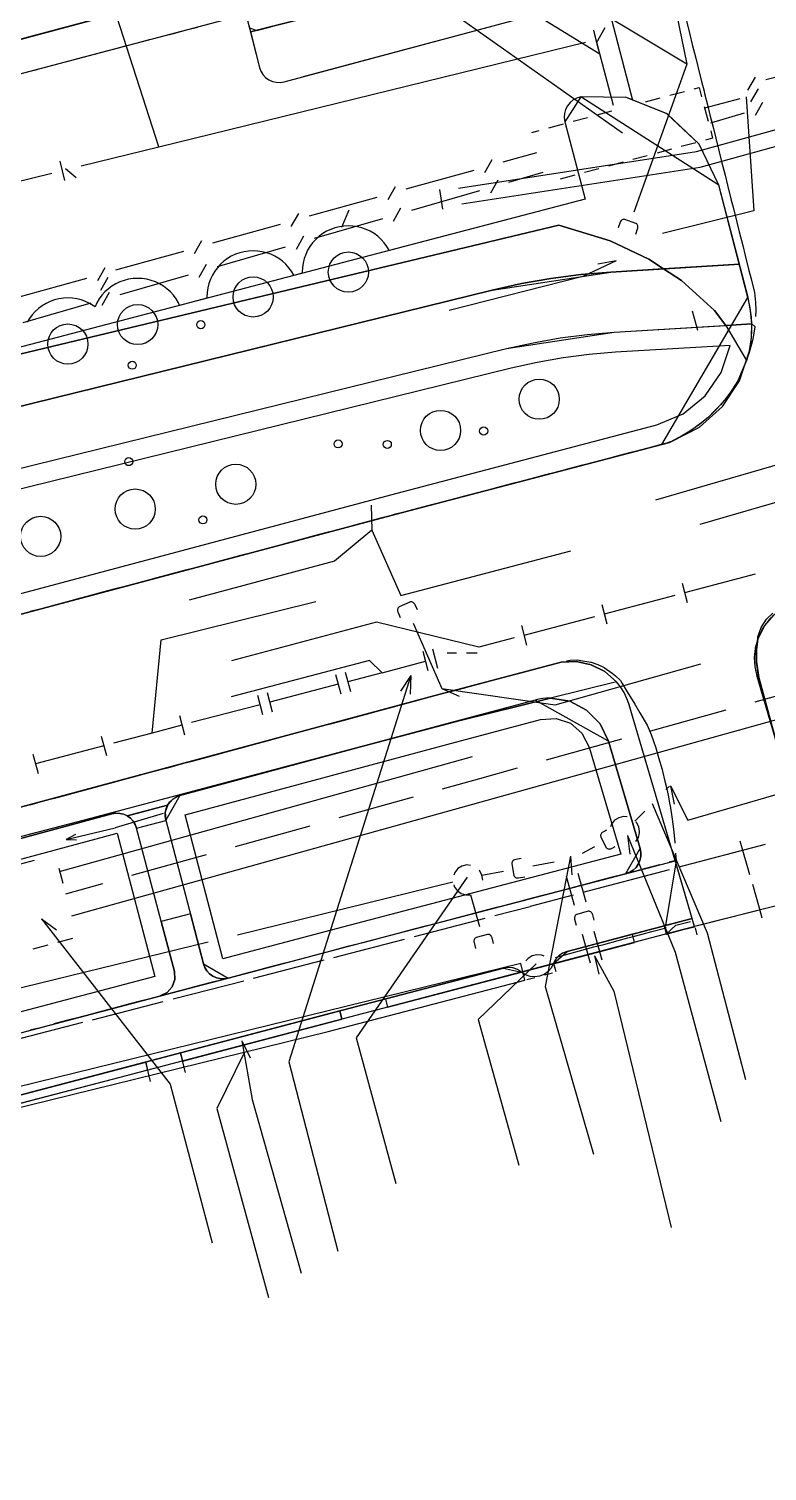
# Model space of a CAD drawing. Header units: metres. Extents: x 16996 to 17837, y 14166 to 14459.
# Drawn here: x 17199.6 to 17236.3, y 14214.7 to 14286.6 of the extents above; entities that cross this region are included whole.
import ezdxf

# ---------------------------------------------------------------- set-up
doc = ezdxf.new("R2010")
doc.units = ezdxf.units.M
for name, color, linetype in [('BOUNDARY', 7, 'Continuous'), ('BUILDING', 7, 'Continuous'), ('CURB', 7, 'Continuous'), ('ELECTR_CABLE', 7, 'Continuous'), ('ELECTR_CABLE_COMM', 7, 'Continuous'), ('GAS', 7, 'Continuous'), ('GRASS', 7, 'Continuous'), ('HEAT', 7, 'Continuous'), ('OVERHEAD_POWER_LINE', 7, 'Continuous'), ('ROAD', 7, 'Continuous'), ('SEWER', 7, 'Continuous'), ('SIDEWALK_PATH', 7, 'Continuous'), ('TREE', 3, 'Continuous'), ('WATER_PIPELINE', 7, 'Continuous')]:
    doc.layers.add(name, color=color, linetype=linetype)

# ---------------------------------------------------------------- blocks, each defined once
blk = doc.blocks.new('СПИРЕЯ_БУМАЛЬДА')
blk.add_circle((0, 0), 0.2)
blk = doc.blocks.new('СПИРЕЯ_ALBA')
blk.add_circle((0, 0), 0.2)
blk = doc.blocks.new('ВЕЙНИК_КАРЛ_ФЕСТЕР')
blk.add_circle((0, 0), 0.2)
blk = doc.blocks.new('БРУННЕРА_МИСТЕР_МОРС')
blk.add_circle((0, 0), 0.2)

msp = doc.modelspace()

# ---------------------------------------------------------------- linework, layer by layer
at = {"layer": 'BOUNDARY'}
for points in [[(17118.251, 14254.836), (17168.308, 14266.44), (17165.417, 14277.078), (17168.333, 14277.775), (17171.6, 14278.651), (17172.136, 14276.654), (17175.522, 14277.577), (17174.987, 14279.56), (17182.335, 14281.532), (17182.819, 14279.787), (17184.036, 14279.102), (17187.413, 14280.017), (17188.044, 14277.382), (17190.335, 14278.094), (17189.639, 14280.62), (17190.378, 14281.868), (17189.907, 14283.564), (17222.223, 14292.224), (17217.232, 14310.768), (17246.194, 14319.058)], [(17241.627, 14244.116), (17232.23, 14241.732), (17204.129, 14234.345), (17149.66, 14220.168), (17128.84, 14214.748)]]:
    msp.add_lwpolyline(points, dxfattribs=at)
at = {"layer": 'BUILDING'}
msp.add_lwpolyline([(17163.36, 14296.224), (17168.334, 14277.775), (17168.334, 14277.775), (17189.907, 14283.564), (17190.293, 14283.668), (17193.904, 14284.637), (17200, 14286.273), (17214.068, 14290.048)], dxfattribs=at)
at = {"layer": 'CURB'}
for points in [[(17232.321, 14286.953), (17232.491, 14286.271), (17232.613, 14285.786), (17232.784, 14285.104), (17232.905, 14284.619), (17233.076, 14283.937), (17233.197, 14283.452), (17233.226, 14283.336), (17233.368, 14282.77), (17233.49, 14282.285), (17233.661, 14281.603), (17233.782, 14281.118), (17233.953, 14280.436), (17234.074, 14279.951), (17234.245, 14279.269), (17234.367, 14278.783), (17234.537, 14278.101), (17234.659, 14277.616), (17234.83, 14276.934), (17234.951, 14276.449), (17235.122, 14275.767), (17235.243, 14275.282), (17235.414, 14274.6), (17235.536, 14274.115), (17235.706, 14273.433), (17235.757, 14272.936), (17235.768, 14272.561), (17235.759, 14272.233)], [(17200.837, 14284.763), (17201.544, 14284.95), (17202.028, 14285.077), (17202.735, 14285.264), (17203.218, 14285.392), (17203.926, 14285.579), (17204.409, 14285.707), (17205.117, 14285.894), (17205.6, 14286.021), (17206.307, 14286.208), (17206.791, 14286.336), (17207.498, 14286.523), (17207.981, 14286.651)], [(17210.583, 14286.618), (17210.919, 14286.485), (17211.628, 14286.665)], [(17213.264, 14284.182), (17220.025, 14285.996)], [(17199.638, 14284.446), (17200, 14284.541)], [(17148.619, 14261.876), (17151.307, 14248.262), (17155.001, 14245.938), (17177.595, 14251.78), (17195.209, 14256.358), (17218.187, 14262.48), (17231.101, 14265.87), (17235.384, 14273.182), (17233.931, 14278.776), (17227.064, 14283.173), (17226.273, 14281.935), (17227.283, 14278.08), (17171.667, 14263.514), (17170.654, 14267.383), (17169.433, 14268.097), (17167.962, 14267.712)], [(17171.667, 14263.514), (17162.03, 14260.989), (17161.316, 14259.769), (17161.392, 14259.479), (17162.598, 14258.761), (17222.645, 14273.552), (17228.552, 14274.45), (17234.955, 14274.836)], [(17163.876, 14255.986), (17223.363, 14270.639), (17228.732, 14271.455), (17235.574, 14271.868), (17235.721, 14271.735), (17235.72, 14271.728), (17235.659, 14271.314), (17235.601, 14271.042), (17235.478, 14270.558), (17235.463, 14270.503), (17235.33, 14270.11), (17235.304, 14270.046), (17235.243, 14269.896), (17235.049, 14269.434), (17234.876, 14269.027), (17234.736, 14268.807), (17234.456, 14268.394), (17234.217, 14268.076), (17234.015, 14267.847), (17233.672, 14267.483), (17233.413, 14267.231), (17233.15, 14267.013), (17232.754, 14266.709), (17232.49, 14266.522), (17232.164, 14266.327), (17231.724, 14266.09), (17231.485, 14265.971), (17231.063, 14265.86), (17230.58, 14265.733), (17229.899, 14265.555), (17229.416, 14265.428), (17228.736, 14265.249), (17228.252, 14265.122), (17227.572, 14264.943), (17227.088, 14264.817), (17226.408, 14264.638), (17225.925, 14264.511), (17225.245, 14264.332), (17224.761, 14264.206), (17224.081, 14264.027), (17223.597, 14263.9), (17222.917, 14263.721), (17222.433, 14263.594), (17221.753, 14263.416), (17221.27, 14263.289), (17220.59, 14263.11), (17220.106, 14262.983), (17219.426, 14262.805), (17218.942, 14262.678), (17218.262, 14262.499), (17217.779, 14262.371), (17217.636, 14262.333), (17217.099, 14262.19), (17216.616, 14262.061), (17215.937, 14261.88), (17215.454, 14261.751), (17214.774, 14261.57), (17214.291, 14261.442), (17213.612, 14261.261), (17213.128, 14261.132), (17212.449, 14260.951), (17211.966, 14260.822), (17211.286, 14260.641), (17210.803, 14260.512), (17210.124, 14260.331), (17209.641, 14260.203), (17208.961, 14260.022), (17208.478, 14259.893), (17207.799, 14259.712), (17207.315, 14259.583), (17206.636, 14259.402), (17206.153, 14259.274), (17205.473, 14259.093), (17204.99, 14258.964), (17204.311, 14258.783), (17203.828, 14258.654), (17203.148, 14258.473), (17202.665, 14258.344), (17201.985, 14258.163), (17201.502, 14258.035), (17200.823, 14257.854)], [(17200, 14257.634), (17199.658, 14257.543)], [(17236.441, 14252.348), (17236.243, 14253.074), (17236.111, 14253.556), (17235.917, 14254.265), (17235.915, 14254.283), (17235.848, 14254.778), (17235.81, 14255.061), (17235.815, 14255.528), (17235.852, 14256.027), (17235.878, 14256.288), (17236.043, 14256.749), (17236.309, 14257.169), (17236.323, 14257.19), (17236.614, 14257.464)], [(17200.821, 14248.244), (17201.499, 14248.426), (17201.982, 14248.556), (17202.659, 14248.739), (17203.142, 14248.869), (17203.819, 14249.052), (17204.302, 14249.182), (17204.979, 14249.364), (17205.462, 14249.494), (17206.139, 14249.677), (17206.622, 14249.807), (17207.299, 14249.99), (17207.782, 14250.12), (17208.46, 14250.302), (17208.942, 14250.432), (17209.62, 14250.615), (17210.102, 14250.745), (17210.78, 14250.928), (17211.263, 14251.058), (17211.94, 14251.24), (17212.423, 14251.37), (17213.1, 14251.553), (17213.583, 14251.683), (17214.26, 14251.866), (17214.743, 14251.996), (17215.42, 14252.178), (17215.903, 14252.309), (17216.58, 14252.491), (17217.063, 14252.621), (17217.74, 14252.804), (17218.223, 14252.934), (17218.901, 14253.116), (17219.383, 14253.247), (17219.746, 14253.344), (17220.061, 14253.429), (17220.543, 14253.559), (17220.582, 14253.57), (17221.221, 14253.74), (17221.705, 14253.868), (17222.383, 14254.049), (17222.866, 14254.177), (17223.544, 14254.357), (17224.027, 14254.486), (17224.705, 14254.666)], [(17225.527, 14254.885), (17225.874, 14254.97)], [(17226.359, 14255.088), (17226.541, 14255.133), (17226.891, 14255.136), (17227.066, 14255.118), (17227.558, 14255.029), (17227.58, 14255.024), (17227.91, 14254.91), (17228.218, 14254.763), (17228.632, 14254.484), (17228.794, 14254.354), (17229.04, 14254.106), (17229.121, 14253.972), (17229.378, 14253.544), (17229.746, 14252.932), (17230.004, 14252.504), (17230.372, 14251.893), (17230.561, 14251.431), (17230.79, 14250.755), (17230.938, 14250.278), (17231.11, 14249.687), (17231.133, 14249.592), (17231.252, 14249.106), (17231.328, 14248.794), (17231.404, 14248.409), (17231.502, 14247.919), (17231.507, 14247.893), (17231.611, 14247.214), (17231.676, 14246.718), (17231.747, 14246.071), (17231.751, 14246.009)], [(17207.63, 14242.503), (17208.286, 14240.01), (17208.286, 14240.01), (17209.508, 14239.297), (17215.453, 14240.862), (17229.309, 14244.498), (17230.015, 14245.748), (17228.443, 14251.086), (17224.793, 14253.137), (17220.134, 14251.895), (17207.11, 14248.385)], [(17207.11, 14248.385), (17206.403, 14247.165), (17206.409, 14247.145)], [(17199.657, 14247.93), (17200, 14248.022)], [(17200, 14246.55), (17199.658, 14246.461)], [(17190.275, 14231.138), (17194.253, 14232.182), (17194.921, 14232.125), (17196.144, 14232.447), (17196.698, 14232.825), (17197.616, 14233.066), (17216.216, 14237.96), (17223.214, 14239.797), (17224.113, 14239.593), (17225.696, 14240.009), (17226.38, 14240.628), (17232.605, 14242.262), (17232.605, 14242.263), (17231.736, 14245.213)], [(17231.784, 14245.51), (17231.807, 14245.154)], [(17230.976, 14244.936), (17230.282, 14244.754), (17229.798, 14244.627), (17229.103, 14244.444), (17228.62, 14244.317), (17227.925, 14244.135), (17227.442, 14244.008), (17226.747, 14243.826), (17226.264, 14243.699), (17225.569, 14243.517), (17225.085, 14243.39), (17224.391, 14243.208), (17223.907, 14243.081), (17223.213, 14242.898), (17222.729, 14242.771), (17222.035, 14242.589), (17221.551, 14242.462), (17220.857, 14242.28), (17220.373, 14242.153), (17219.678, 14241.971), (17219.195, 14241.844), (17218.5, 14241.661), (17218.017, 14241.535), (17217.322, 14241.352), (17216.839, 14241.225), (17216.144, 14241.043), (17215.66, 14240.916), (17215.453, 14240.862), (17214.966, 14240.734), (17214.482, 14240.606), (17213.788, 14240.424), (17213.304, 14240.296), (17212.61, 14240.114), (17212.127, 14239.986), (17211.432, 14239.804), (17210.949, 14239.676), (17210.254, 14239.494), (17209.771, 14239.366), (17209.076, 14239.184), (17208.593, 14239.057), (17207.898, 14238.874), (17207.415, 14238.747), (17206.72, 14238.564), (17206.237, 14238.437), (17205.542, 14238.254), (17205.059, 14238.127), (17204.365, 14237.944), (17203.881, 14237.817), (17203.187, 14237.634), (17202.703, 14237.507), (17202.009, 14237.324), (17201.525, 14237.197), (17200.831, 14237.014)], [(17231.807, 14245.154), (17231.46, 14245.063)], [(17206.835, 14239.628), (17206.179, 14242.121)], [(17225.808, 14240.328), (17226.522, 14240.521), (17227.005, 14240.652), (17227.72, 14240.846), (17228.202, 14240.977), (17228.917, 14241.171), (17229.4, 14241.301), (17229.669, 14241.374), (17230.115, 14241.491), (17230.599, 14241.618), (17231.238, 14241.786), (17231.316, 14241.805), (17231.211, 14241.896), (17231.317, 14241.492), (17231.8, 14241.928), (17232.518, 14242.11)], [(17232.75, 14241.801), (17232.846, 14241.443)], [(17225.841, 14239.607), (17225.739, 14239.963)], [(17217.336, 14238.254), (17217.442, 14237.843)], [(17215.072, 14237.659), (17215.167, 14237.245)], [(17200, 14236.795), (17199.66, 14236.706)], [(17207.388, 14234.603), (17207.134, 14235.57)], [(17205.642, 14234.144), (17205.407, 14235.116)]]:
    msp.add_lwpolyline(points, dxfattribs=at)
at = {"layer": 'ELECTR_CABLE'}
for points in [[(17236.244, 14245.952), (17231.949, 14244.819)], [(17234.985, 14246.136), (17235.465, 14244.453)], [(17231.466, 14244.691), (17227.171, 14243.558)], [(17235.603, 14243.972), (17235.936, 14242.802), (17236.079, 14242.29)], [(17226.687, 14243.431), (17224.54, 14242.864)], [(17222.781, 14242.406), (17224.54, 14242.864)], [(17218.779, 14241.364), (17222.297, 14242.28)], [(17214.776, 14240.327), (17217.327, 14240.986), (17218.295, 14241.238)], [(17210.772, 14239.293), (17214.292, 14240.202)], [(17206.768, 14238.258), (17210.288, 14239.168)], [(17202.765, 14237.224), (17206.284, 14238.133)], [(17198.761, 14236.19), (17202.28, 14237.099)]]:
    msp.add_lwpolyline(points, dxfattribs=at)
at = {"layer": 'ELECTR_CABLE_COMM'}
for points in [[(17229.135, 14281.373), (17215.593, 14290.943), (17212.466, 14303.776)], [(17228.01, 14285.295), (17217.352, 14291.851), (17215.224, 14300.826)], [(17227.432, 14291.508), (17229.634, 14283.015)], [(17227.753, 14286.285), (17228.666, 14282.764)], [(17239.78, 14284.92), (17236.273, 14284.019)], [(17235.737, 14284.155), (17235.356, 14283.51)], [(17231.495, 14283.252), (17232.217, 14283.446)], [(17232.7, 14283.576), (17232.947, 14283.643), (17233.075, 14283.168)], [(17235.896, 14283.576), (17235.515, 14282.931)], [(17230.291, 14282.928), (17231.013, 14283.122)], [(17235.292, 14283.169), (17235.668, 14277.506), (17231.122, 14276.363)], [(17233.205, 14282.685), (17233.399, 14281.963)], [(17234.979, 14283.067), (17233.226, 14282.617)], [(17236.1, 14282.896), (17235.738, 14282.239)], [(17225.472, 14281.631), (17226.194, 14281.825)], [(17226.676, 14281.955), (17227.398, 14282.149)], [(17227.881, 14282.279), (17228.603, 14282.473)], [(17235.199, 14282.359), (17233.518, 14281.871)], [(17224.628, 14281.404), (17224.989, 14281.501)], [(17233.529, 14281.48), (17233.626, 14281.119), (17233.266, 14281.022)], [(17223.195, 14279.934), (17224.881, 14280.405)], [(17231.578, 14280.568), (17230.856, 14280.374)], [(17232.783, 14280.892), (17232.061, 14280.698)], [(17222.289, 14279.406), (17222.657, 14280.059)], [(17229.168, 14279.919), (17228.447, 14279.725)], [(17230.373, 14280.244), (17229.651, 14280.049)], [(17218.379, 14278.589), (17221.75, 14279.531)], [(17222.93, 14279.03), (17222.568, 14278.373)], [(17225.167, 14279.401), (17223.47, 14278.91)], [(17226.759, 14279.271), (17226.037, 14279.077)], [(17227.964, 14279.595), (17227.242, 14279.401)], [(17217.473, 14278.061), (17217.84, 14278.714)], [(17222.029, 14278.493), (17218.634, 14277.511)], [(17213.563, 14277.244), (17216.934, 14278.186)], [(17215.523, 14277.526), (17215.149, 14276.67)], [(17218.094, 14277.631), (17217.732, 14276.975)], [(17208.747, 14275.899), (17212.118, 14276.841)], [(17212.656, 14276.716), (17213.024, 14277.369)], [(17217.193, 14277.094), (17213.798, 14276.113)], [(17213.258, 14276.232), (17212.896, 14275.576)], [(17203.93, 14274.554), (17207.302, 14275.495)], [(17207.84, 14275.371), (17208.208, 14276.024)], [(17212.357, 14275.696), (17208.962, 14274.714)], [(17203.024, 14274.026), (17203.392, 14274.679)], [(17208.422, 14274.834), (17208.06, 14274.177)], [(17199.114, 14273.209), (17202.486, 14274.15)], [(17203.168, 14273.547), (17203.535, 14274.2)], [(17207.521, 14274.297), (17204.126, 14273.315)], [(17203.586, 14273.435), (17203.224, 14272.779)], [(17202.685, 14272.899), (17199.29, 14271.917)]]:
    msp.add_lwpolyline(points, dxfattribs=at)
at = {"layer": 'GAS'}
for points in [[(17247.018, 14261.836), (17242.373, 14264.599), (17232.995, 14261.884)], [(17232.102, 14258.958), (17232.358, 14257.991)], [(17235.746, 14259.403), (17232.23, 14258.474)], [(17231.747, 14258.346), (17228.231, 14257.418)], [(17205.73, 14251.5), (17206.172, 14256.138), (17213.881, 14258.051)], [(17228.103, 14257.901), (17228.358, 14256.935)], [(17221.99, 14255.77), (17216.896, 14257.014), (17209.673, 14255.089)], [(17224.104, 14256.845), (17224.359, 14255.878)], [(17227.747, 14257.29), (17224.231, 14256.362)], [(17223.748, 14256.234), (17221.99, 14255.77)], [(17219.466, 14254.588), (17219.211, 14255.555)], [(17219.949, 14254.715), (17219.694, 14255.682)], [(17220.413, 14255.494), (17220.877, 14255.494)], [(17221.374, 14255.494), (17221.904, 14255.494)], [(17217.17, 14254.5), (17216.554, 14255.112), (17209.66, 14253.301)], [(17215.342, 14254.537), (17215.595, 14253.57)], [(17217.17, 14254.5), (17219.338, 14255.071)], [(17214.985, 14253.927), (17211.581, 14253.034)], [(17218.599, 14254.359), (17212.528, 14235.131), (17214.974, 14225.695)], [(17214.858, 14254.411), (17215.112, 14253.443)], [(17217.17, 14254.5), (17215.468, 14254.054)], [(17218.599, 14254.359), (17218.09, 14253.577)], [(17218.599, 14254.359), (17218.567, 14253.426)], [(17210.971, 14253.391), (17211.225, 14252.424)], [(17211.455, 14253.518), (17211.708, 14252.551)], [(17211.098, 14252.908), (17207.694, 14252.015)], [(17207.211, 14251.888), (17205.73, 14251.5), (17203.808, 14250.994)], [(17207.084, 14252.372), (17207.338, 14251.405)], [(17203.197, 14251.35), (17203.452, 14250.383)], [(17199.795, 14250.454), (17200.05, 14249.487)], [(17203.325, 14250.867), (17199.922, 14249.97)]]:
    msp.add_lwpolyline(points, dxfattribs=at)
at = {"layer": 'GRASS'}
for points in [[(17199.204, 14270.383), (17225.973, 14276.781), (17228.519, 14276.004), (17230.454, 14275.085), (17231.184, 14274.608), (17234.955, 14274.836), (17233.931, 14278.776), (17232.959, 14280.821), (17231.359, 14282.32), (17229.328, 14283.146), (17227.064, 14283.173), (17226.866, 14283.115), (17226.685, 14283.019), (17226.527, 14282.889), (17226.398, 14282.727), (17226.305, 14282.542), (17226.253, 14282.344), (17226.242, 14282.139), (17226.273, 14281.935), (17227.283, 14278.08), (17171.667, 14263.514)], [(17163.876, 14255.986), (17223.363, 14270.639), (17224.69, 14270.934), (17226.029, 14271.169), (17227.377, 14271.342), (17228.732, 14271.455), (17234.279, 14271.789), (17235.306, 14270.042), (17234.876, 14269.027), (17234.566, 14268.541), (17234.217, 14268.076), (17233.832, 14267.638), (17233.413, 14267.231), (17232.964, 14266.858), (17232.49, 14266.522), (17231.996, 14266.226), (17231.574, 14266.015), (17231.457, 14265.975), (17231.339, 14265.938), (17231.22, 14265.903), (17231.101, 14265.87), (17218.187, 14262.48), (17195.209, 14256.358)], [(17194.954, 14257.325), (17217.931, 14263.446), (17230.847, 14266.837), (17232.166, 14267.395), (17233.254, 14268.284), (17234.051, 14269.441), (17234.5, 14270.801), (17228.792, 14270.457), (17227.482, 14270.348), (17226.179, 14270.18), (17224.885, 14269.953), (17223.602, 14269.668), (17164.115, 14255.015)], [(17194.954, 14257.325), (17217.931, 14263.446), (17230.847, 14266.837), (17232.166, 14267.395), (17233.254, 14268.284), (17234.051, 14269.441), (17234.5, 14270.801), (17228.792, 14270.457), (17227.482, 14270.348), (17226.179, 14270.18), (17224.885, 14269.953), (17223.602, 14269.668), (17164.115, 14255.015)], [(17196.848, 14235.966), (17206.124, 14238.407), (17206.48, 14238.582), (17206.733, 14238.87), (17206.859, 14239.232), (17206.835, 14239.628), (17204.958, 14246.763), (17204.889, 14246.949), (17204.786, 14247.115), (17204.652, 14247.259), (17204.491, 14247.374), (17204.311, 14247.456), (17204.12, 14247.5), (17203.924, 14247.506), (17203.729, 14247.474), (17198.694, 14246.117)]]:
    msp.add_lwpolyline(points, dxfattribs=at)
for points in [[(17222.645, 14273.552), (17224.105, 14273.876), (17225.578, 14274.135), (17227.061, 14274.326), (17228.552, 14274.45), (17231.184, 14274.608), (17230.454, 14275.085), (17228.519, 14276.004), (17225.973, 14276.781), (17199.204, 14270.383), (17175.182, 14264.322), (17161.434, 14260.551), (17161.345, 14260.368), (17161.294, 14260.172), (17161.284, 14259.97), (17161.316, 14259.769), (17161.392, 14259.479), (17161.564, 14259.125), (17161.848, 14258.873), (17162.205, 14258.744), (17162.598, 14258.761)], [(17235.574, 14271.868), (17234.279, 14271.789), (17235.306, 14270.042), (17235.465, 14270.521), (17235.521, 14270.855), (17235.558, 14271.191), (17235.575, 14271.529)], [(17235.465, 14270.521), (17235.306, 14270.042), (17234.876, 14269.027), (17234.566, 14268.541), (17234.217, 14268.076), (17233.832, 14267.638), (17233.413, 14267.231), (17232.964, 14266.858), (17232.49, 14266.522), (17231.996, 14266.226), (17231.574, 14266.015), (17232.97, 14266.725), (17234.118, 14267.752), (17234.967, 14269.037)], [(17238.102, 14246.718), (17240.585, 14247.449), (17240.436, 14247.945), (17240.352, 14248.039), (17240.281, 14248.142), (17240.224, 14248.254), (17240.181, 14248.372), (17237.383, 14257.874), (17236.883, 14257.566), (17236.456, 14257.171), (17236.113, 14256.701), (17235.866, 14256.168), (17235.816, 14255.656), (17235.81, 14255.061), (17235.917, 14254.265), (17236.936, 14250.538)], [(17230.015, 14245.748), (17228.443, 14251.086), (17228.019, 14251.964), (17227.355, 14252.645), (17226.511, 14253.085), (17225.548, 14253.238), (17221.067, 14252.125), (17216.345, 14250.874), (17207.11, 14248.385), (17206.756, 14248.209), (17206.505, 14247.921), (17206.38, 14247.56), (17206.403, 14247.165), (17208.286, 14240.01), (17208.355, 14239.825), (17208.457, 14239.659), (17208.59, 14239.516), (17208.75, 14239.4), (17208.929, 14239.318), (17209.119, 14239.273), (17209.314, 14239.266), (17209.509, 14239.298), (17215.453, 14240.862), (17229.309, 14244.498), (17229.497, 14244.569), (17229.666, 14244.674), (17229.811, 14244.81), (17229.926, 14244.974), (17230.007, 14245.158), (17230.049, 14245.352), (17230.052, 14245.551)], [(17221.067, 14252.125), (17225.548, 14253.238), (17225.357, 14253.231), (17225.167, 14253.212), (17224.979, 14253.18), (17224.793, 14253.137), (17220.134, 14251.895), (17216.345, 14250.874)], [(17209.253, 14240.264), (17207.37, 14247.42), (17220.393, 14250.93), (17225.05, 14252.171), (17225.829, 14252.221), (17226.545, 14251.982), (17227.122, 14251.495), (17227.484, 14250.803), (17229.055, 14245.466), (17215.199, 14241.829)], [(17190.139, 14235.237), (17188.279, 14242.411), (17198.951, 14245.15), (17203.991, 14246.509), (17205.868, 14239.374), (17196.6, 14236.935)], [(17231.211, 14241.896), (17231.317, 14241.492), (17232.23, 14241.732), (17232.724, 14241.857), (17232.605, 14242.262)], [(17226.38, 14240.628), (17226.158, 14240.54), (17225.965, 14240.404), (17225.81, 14240.227), (17225.699, 14240.015), (17229.737, 14241.077), (17229.631, 14241.481)], [(17224.109, 14239.597), (17223.908, 14239.728), (17223.686, 14239.806), (17223.451, 14239.83), (17223.214, 14239.797), (17217.336, 14238.254), (17217.442, 14237.843)], [(17215.167, 14237.245), (17215.072, 14237.659), (17207.134, 14235.57), (17207.241, 14235.163)], [(17195.59, 14232.068), (17195.751, 14232.126), (17195.899, 14232.21), (17196.031, 14232.317), (17196.144, 14232.447), (17196.229, 14232.548), (17196.326, 14232.638), (17196.435, 14232.713), (17196.553, 14232.774), (17196.625, 14232.801), (17196.698, 14232.825), (17197.616, 14233.066), (17205.407, 14235.116), (17205.506, 14234.707), (17204.129, 14234.345), (17196.301, 14232.308), (17196.185, 14232.137), (17196.038, 14231.994), (17195.866, 14231.885), (17195.672, 14231.812)]]:
    msp.add_lwpolyline(points, close=True, dxfattribs=at)
at = {"layer": 'HEAT'}
for points in [[(17245.575, 14267.073), (17243.876, 14266.9), (17230.786, 14263.092)], [(17222.404, 14248.15), (17242.884, 14253.857)], [(17235.741, 14253.06), (17239.489, 14254.104)], [(17230.548, 14251.613), (17234.296, 14252.657)], [(17225.356, 14250.166), (17229.103, 14251.21)], [(17201.119, 14244.606), (17221.67, 14250.333)], [(17222.037, 14249.241), (17223.911, 14249.763)], [(17220.183, 14248.725), (17222.037, 14249.241)], [(17201.736, 14242.39), (17222.404, 14248.15)], [(17215.031, 14247.289), (17218.738, 14248.322)], [(17209.878, 14245.853), (17213.586, 14246.886)], [(17204.726, 14244.417), (17208.433, 14245.45)], [(17199.133, 14244.972), (17199.876, 14245.17)], [(17201.089, 14244.769), (17201.287, 14244.025)], [(17201.427, 14243.498), (17203.281, 14244.015)], [(17200.216, 14242.255), (17206.623, 14234.014), (17208.724, 14226.117)], [(17200.216, 14242.255), (17200.966, 14241.698)], [(17200.536, 14240.94), (17199.793, 14240.742)], [(17201.763, 14241.266), (17201.019, 14241.069)]]:
    msp.add_lwpolyline(points, dxfattribs=at)
at = {"layer": 'OVERHEAD_POWER_LINE'}
for points in [[(17206.281, 14247.488), (17203.884, 14246.779)], [(17201.454, 14246.193), (17203.884, 14246.779)], [(17201.907, 14246.441), (17201.454, 14246.193), (17201.972, 14246.181)]]:
    msp.add_lwpolyline(points, dxfattribs=at)
at = {"layer": 'ROAD'}
for points in [[(17210.397, 14287.288), (17211.07, 14284.643), (17211.071, 14284.642), (17211.138, 14284.457), (17211.139, 14284.455), (17211.24, 14284.289), (17211.241, 14284.287), (17211.373, 14284.144), (17211.374, 14284.143), (17211.533, 14284.027), (17211.535, 14284.026), (17211.714, 14283.944), (17211.716, 14283.943), (17211.905, 14283.898), (17211.907, 14283.898), (17212.102, 14283.891), (17212.104, 14283.891), (17212.298, 14283.923), (17212.299, 14283.924), (17227.093, 14287.893)], [(17190.346, 14281.99), (17210.396, 14287.289)], [(17195.209, 14256.358), (17218.187, 14262.48), (17231.485, 14265.971), (17231.486, 14265.971), (17231.575, 14266.016), (17232.97, 14266.724), (17232.972, 14266.726), (17234.118, 14267.751), (17234.119, 14267.753), (17234.967, 14269.036), (17234.968, 14269.039), (17235.466, 14270.521), (17235.466, 14270.523), (17235.558, 14271.187), (17235.558, 14271.188), (17235.575, 14271.856), (17235.575, 14271.857), (17235.517, 14272.523), (17235.517, 14272.524), (17235.385, 14273.182), (17233.932, 14278.775), (17233.931, 14278.777), (17232.961, 14280.819), (17232.958, 14280.822), (17231.361, 14282.319), (17231.358, 14282.321), (17229.33, 14283.145), (17229.327, 14283.146), (17227.066, 14283.173), (17227.063, 14283.172), (17226.867, 14283.116), (17226.865, 14283.115), (17226.686, 14283.02), (17226.684, 14283.019), (17226.528, 14282.889), (17226.527, 14282.888), (17226.399, 14282.728), (17226.398, 14282.726), (17226.306, 14282.543), (17226.306, 14282.541), (17226.254, 14282.345), (17226.253, 14282.343), (17226.243, 14282.141), (17226.243, 14282.139), (17226.274, 14281.936), (17226.274, 14281.935), (17227.283, 14278.082), (17227.283, 14278.081), (17227.283, 14278.08), (17217.529, 14275.525), (17217.524, 14275.535), (17217.408, 14275.729), (17217.273, 14275.91), (17217.122, 14276.077), (17216.955, 14276.229), (17216.773, 14276.363), (17216.58, 14276.479), (17216.376, 14276.576), (17216.163, 14276.652), (17215.944, 14276.707), (17215.721, 14276.74), (17215.496, 14276.751), (17215.27, 14276.74), (17215.047, 14276.707), (17214.828, 14276.652), (17214.615, 14276.576), (17214.411, 14276.479), (17214.218, 14276.363), (17214.036, 14276.229), (17213.869, 14276.077), (17213.718, 14275.91), (17213.583, 14275.729), (17213.467, 14275.535), (17213.371, 14275.331), (17213.295, 14275.119), (17213.24, 14274.9), (17213.207, 14274.676), (17213.196, 14274.451), (17213.198, 14274.391), (17212.787, 14274.283), (17212.783, 14274.293), (17212.667, 14274.487), (17212.532, 14274.668), (17212.381, 14274.835), (17212.214, 14274.987), (17212.032, 14275.121), (17211.839, 14275.237), (17211.635, 14275.334), (17211.422, 14275.41), (17211.203, 14275.465), (17210.98, 14275.498), (17210.755, 14275.509), (17210.529, 14275.498), (17210.306, 14275.465), (17210.087, 14275.41), (17209.874, 14275.334), (17209.67, 14275.237), (17209.477, 14275.121), (17209.295, 14274.987), (17209.128, 14274.835), (17208.977, 14274.668), (17208.842, 14274.487), (17208.726, 14274.293), (17208.63, 14274.089), (17208.554, 14273.877), (17208.499, 14273.658), (17208.466, 14273.434), (17208.455, 14273.209), (17208.457, 14273.149), (17207.097, 14272.793), (17207.037, 14272.919), (17206.921, 14273.113), (17206.786, 14273.294), (17206.635, 14273.461), (17206.468, 14273.613), (17206.286, 14273.747), (17206.093, 14273.863), (17205.889, 14273.96), (17205.676, 14274.036), (17205.457, 14274.091), (17205.234, 14274.124), (17205.009, 14274.135), (17204.783, 14274.124), (17204.56, 14274.091), (17204.341, 14274.036), (17204.128, 14273.96), (17203.924, 14273.863), (17203.731, 14273.747), (17203.549, 14273.613), (17203.382, 14273.461), (17203.231, 14273.294), (17203.096, 14273.113), (17202.98, 14272.919), (17202.887, 14272.721), (17202.812, 14272.776), (17202.619, 14272.892), (17202.415, 14272.989), (17202.202, 14273.065), (17201.983, 14273.12), (17201.76, 14273.153), (17201.535, 14273.164), (17201.309, 14273.153), (17201.086, 14273.12), (17200.867, 14273.065), (17200.654, 14272.989), (17200.45, 14272.892), (17200.257, 14272.776), (17200.075, 14272.642), (17199.908, 14272.49), (17199.757, 14272.323), (17199.622, 14272.142), (17199.506, 14271.948)], [(17236.663, 14257.381), (17236.194, 14256.829), (17236.193, 14256.827), (17235.867, 14256.169), (17235.866, 14256.167), (17235.747, 14255.716), (17235.747, 14255.715), (17235.7, 14255.254), (17235.7, 14255.252), (17235.724, 14254.789), (17235.724, 14254.787), (17235.821, 14254.331), (17235.821, 14254.33), (17236.921, 14250.596)], [(17239.092, 14243.473), (17232.726, 14241.858), (17232.725, 14241.858), (17232.724, 14241.859), (17231.788, 14245.037), (17231.758, 14245.141), (17229.592, 14252.496), (17229.469, 14252.911), (17229.469, 14252.912), (17229.359, 14253.222), (17229.359, 14253.223), (17229.216, 14253.518), (17229.215, 14253.518), (17229.041, 14253.796), (17229.041, 14253.797), (17228.837, 14254.054), (17228.835, 14254.055), (17228.26, 14254.557), (17228.258, 14254.559), (17227.585, 14254.895), (17227.583, 14254.895), (17226.848, 14255.053), (17226.845, 14255.053), (17226.082, 14255.02), (17226.081, 14255.02), (17225.528, 14254.885), (17225.527, 14254.885), (17219.746, 14253.344), (17198.313, 14247.568)]]:
    msp.add_lwpolyline(points, dxfattribs=at)
at = {"layer": 'SEWER'}
for points in [[(17232.347, 14284.802), (17218.998, 14292.817), (17215.868, 14305.292)], [(17206.06, 14280.69), (17203.82, 14287.635), (17201.311, 14294.354)], [(17231.831, 14287.299), (17232.347, 14284.802)], [(17227.7, 14286.49), (17227.935, 14285.528)], [(17227.851, 14285.87), (17228.283, 14286.633)], [(17206.06, 14280.69), (17227.302, 14285.894)], [(17232.347, 14284.802), (17229.696, 14277.424)], [(17232.828, 14280.449), (17240.691, 14282.62)], [(17232.996, 14279.665), (17240.775, 14281.813)], [(17202.195, 14279.739), (17206.06, 14280.69)], [(17220.982, 14278.629), (17232.828, 14280.449)], [(17201.136, 14279.978), (17201.373, 14279.016)], [(17221.149, 14277.845), (17232.996, 14279.665)], [(17196.874, 14278.431), (17200.739, 14279.381)], [(17201.425, 14279.6), (17201.955, 14279.159)], [(17220.032, 14278.568), (17220.182, 14277.589)], [(17229.796, 14276.337), (17229.889, 14276.599), (17229.9, 14276.636), (17229.904, 14276.666), (17229.907, 14276.709), (17229.902, 14276.75), (17229.892, 14276.783), (17229.873, 14276.817), (17229.849, 14276.847), (17229.826, 14276.863), (17229.802, 14276.876), (17229.251, 14277.074), (17229.226, 14277.078), (17229.204, 14277.079), (17229.176, 14277.074), (17229.153, 14277.066), (17229.124, 14277.052), (17229.096, 14277.035), (17229.072, 14277.009), (17229.041, 14276.972), (17229.024, 14276.939), (17228.92, 14276.647)], [(17228.826, 14275.002), (17227.165, 14274.225), (17220.511, 14272.534)], [(17228.826, 14275.002), (17227.905, 14274.847)], [(17216.626, 14262.851), (17216.666, 14261.598)], [(17216.666, 14261.598), (17214.798, 14260.056), (17207.57, 14258.116)], [(17216.666, 14261.598), (17218.106, 14258.344)], [(17218.106, 14258.344), (17220.066, 14258.866), (17226.57, 14260.57)], [(17218.928, 14257.626), (17218.816, 14257.88), (17218.798, 14257.915), (17218.78, 14257.939), (17218.752, 14257.972), (17218.721, 14257.999), (17218.691, 14258.015), (17218.653, 14258.026), (17218.615, 14258.032), (17218.587, 14258.027), (17218.56, 14258.021), (17218.026, 14257.784), (17218.004, 14257.769), (17217.988, 14257.755), (17217.971, 14257.732), (17217.96, 14257.71), (17217.949, 14257.68), (17217.94, 14257.648), (17217.94, 14257.613), (17217.944, 14257.565), (17217.955, 14257.529), (17218.08, 14257.246)], [(17218.713, 14256.973), (17220.153, 14253.719)], [(17220.153, 14253.719), (17225.785, 14252.903), (17233.034, 14254.951)], [(17220.153, 14253.719), (17221.008, 14253.342)], [(17231.302, 14248.68), (17231.48, 14248.86)], [(17231.535, 14248.868), (17232.386, 14247.166), (17239.235, 14249.146)], [(17231.535, 14248.868), (17231.714, 14247.951)], [(17229.756, 14247.115), (17230.248, 14247.613)], [(17230.621, 14247.99), (17233.356, 14241.547), (17235.264, 14234.241)], [(17228.349, 14246.667), (17228.186, 14246.582), (17228.153, 14246.562), (17228.129, 14246.542), (17228.098, 14246.513), (17228.074, 14246.48), (17228.059, 14246.449), (17228.05, 14246.411), (17228.047, 14246.373), (17228.054, 14246.345), (17228.062, 14246.319), (17228.333, 14245.8), (17228.349, 14245.78), (17228.364, 14245.765), (17228.388, 14245.749), (17228.411, 14245.74), (17228.442, 14245.73), (17228.474, 14245.723), (17228.509, 14245.726), (17228.557, 14245.733), (17228.591, 14245.746), (17228.779, 14245.844)], [(17229.376, 14247.318), (17229.188, 14247.337), (17228.95, 14247.281), (17228.743, 14247.153), (17228.587, 14246.965), (17228.537, 14246.831)], [(17229.986, 14246.588), (17229.946, 14246.829), (17229.831, 14247.044), (17229.799, 14247.074)], [(17229.39, 14246.39), (17231.767, 14240.581), (17234.029, 14232.162)], [(17229.39, 14246.39), (17229.499, 14245.462)], [(17229.802, 14246.099), (17229.927, 14246.298), (17229.984, 14246.535), (17229.986, 14246.588)], [(17224.096, 14245.252), (17223.823, 14245.201), (17223.786, 14245.192), (17223.757, 14245.18), (17223.719, 14245.161), (17223.686, 14245.136), (17223.663, 14245.111), (17223.644, 14245.077), (17223.629, 14245.042), (17223.627, 14245.013), (17223.628, 14244.985), (17223.734, 14244.41), (17223.743, 14244.386), (17223.754, 14244.367), (17223.772, 14244.345), (17223.791, 14244.33), (17223.818, 14244.311), (17223.846, 14244.296), (17223.881, 14244.288), (17223.929, 14244.281), (17223.966, 14244.283), (17224.27, 14244.339)], [(17226.55, 14245.37), (17225.297, 14238.878), (17227.692, 14230.525)], [(17226.55, 14245.37), (17226.625, 14244.439)], [(17227.148, 14245.521), (17227.768, 14245.844)], [(17221.575, 14244.91), (17221.387, 14244.929), (17221.149, 14244.874), (17220.942, 14244.746), (17220.786, 14244.557), (17220.736, 14244.424)], [(17222.185, 14244.181), (17222.145, 14244.422), (17222.03, 14244.637), (17221.999, 14244.667)], [(17222.145, 14244.422), (17223.208, 14244.618)], [(17224.683, 14244.891), (17225.745, 14245.088)], [(17226.921, 14244.527), (17227.316, 14243.088)], [(17209.969, 14241.458), (17220.691, 14244.085)], [(17221.4, 14244.32), (17215.876, 14236.323), (17217.851, 14229.068)], [(17220.736, 14243.937), (17220.761, 14243.851), (17220.903, 14243.652), (17221.101, 14243.509), (17221.334, 14243.438), (17221.576, 14243.444)], [(17226.342, 14244.368), (17226.737, 14242.932)], [(17221.578, 14243.445), (17222.017, 14241.858)], [(17227.733, 14242.178), (17227.66, 14242.446), (17227.647, 14242.483), (17227.633, 14242.51), (17227.611, 14242.546), (17227.583, 14242.577), (17227.556, 14242.598), (17227.521, 14242.614), (17227.484, 14242.626), (17227.456, 14242.625), (17227.428, 14242.622), (17226.864, 14242.467), (17226.841, 14242.456), (17226.823, 14242.444), (17226.802, 14242.424), (17226.789, 14242.404), (17226.773, 14242.376), (17226.759, 14242.346), (17226.755, 14242.311), (17226.751, 14242.263), (17226.757, 14242.226), (17226.839, 14241.927)], [(17227.714, 14241.641), (17228.109, 14240.202)], [(17197.79, 14238.474), (17208.512, 14241.101)], [(17222.725, 14241.027), (17222.651, 14241.294), (17222.638, 14241.331), (17222.624, 14241.358), (17222.601, 14241.395), (17222.574, 14241.425), (17222.547, 14241.447), (17222.511, 14241.463), (17222.475, 14241.474), (17222.446, 14241.474), (17222.419, 14241.471), (17221.855, 14241.315), (17221.832, 14241.304), (17221.814, 14241.292), (17221.793, 14241.272), (17221.78, 14241.251), (17221.764, 14241.223), (17221.75, 14241.193), (17221.746, 14241.159), (17221.742, 14241.11), (17221.748, 14241.073), (17221.83, 14240.775)], [(17227.134, 14241.486), (17227.528, 14240.05)], [(17225.236, 14240.384), (17225.125, 14240.434), (17224.882, 14240.458), (17224.644, 14240.403), (17224.437, 14240.275), (17224.333, 14240.149)], [(17227.741, 14240.408), (17228.702, 14238.651), (17231.561, 14226.887)], [(17227.741, 14240.408), (17227.954, 14239.498)], [(17214.495, 14236.634), (17224.283, 14239.199), (17224.083, 14240.017), (17196.107, 14233.152), (17196.345, 14232.18), (17214.495, 14236.634)], [(17224.85, 14240.01), (17221.949, 14237.232), (17223.973, 14229.982)], [(17225.254, 14239.454), (17225.655, 14239.559)], [(17224.369, 14239.222), (17224.77, 14239.327)], [(17210.197, 14236.167), (17210.712, 14233.257), (17213.148, 14224.598)], [(17210.197, 14236.167), (17210.6, 14235.325)], [(17210.333, 14235.613), (17208.953, 14232.803), (17211.521, 14223.399)]]:
    msp.add_lwpolyline(points, dxfattribs=at)
at = {"layer": 'SIDEWALK_PATH'}
for points in [[(17222.906, 14289.536), (17222.222, 14292.224), (17189.907, 14283.564), (17190.344, 14281.989), (17191.298, 14282.241), (17210.396, 14287.289), (17210.62, 14286.409)], [(17223.566, 14286.946), (17222.906, 14289.536), (17210.627, 14286.41), (17211.07, 14284.642), (17211.138, 14284.456), (17211.24, 14284.288), (17211.373, 14284.143), (17211.534, 14284.026), (17211.714, 14283.943), (17211.906, 14283.898), (17212.102, 14283.891), (17212.298, 14283.923)], [(17234.955, 14274.836), (17231.184, 14274.608), (17232.075, 14274.027), (17233.718, 14272.529), (17234.279, 14271.789), (17235.574, 14271.868), (17235.554, 14272.2), (17235.516, 14272.53), (17235.459, 14272.858), (17235.384, 14273.182)], [(17235.816, 14255.656), (17235.866, 14256.168), (17235.747, 14255.715), (17235.699, 14255.253), (17235.724, 14254.788), (17235.82, 14254.33), (17236.92, 14250.595), (17235.917, 14254.265), (17235.81, 14255.061)], [(17229.47, 14252.909), (17229.359, 14253.22), (17229.216, 14253.517), (17229.041, 14253.796), (17228.835, 14254.055), (17225.548, 14253.238), (17226.511, 14253.085), (17227.355, 14252.645), (17228.019, 14251.964), (17228.443, 14251.086), (17230.015, 14245.748), (17230.052, 14245.551), (17230.049, 14245.352), (17230.007, 14245.158), (17229.926, 14244.974), (17229.811, 14244.81), (17229.666, 14244.674), (17229.497, 14244.569), (17229.309, 14244.498), (17231.757, 14245.141)], [(17198.694, 14246.117), (17203.731, 14247.474), (17203.927, 14247.507), (17204.125, 14247.5), (17204.317, 14247.454), (17204.498, 14247.37), (17206.499, 14247.91), (17206.613, 14248.073), (17206.756, 14248.209), (17206.924, 14248.314), (17207.11, 14248.385), (17216.345, 14250.874), (17202.661, 14247.25), (17196.289, 14245.576), (17188.053, 14243.385)], [(17206.499, 14247.91), (17204.492, 14247.374), (17204.653, 14247.258), (17204.786, 14247.115), (17204.889, 14246.948), (17204.958, 14246.763), (17206.409, 14247.145), (17206.372, 14247.356), (17206.378, 14247.547), (17206.421, 14247.733)], [(17231.788, 14245.037), (17231.274, 14241.913), (17232.605, 14242.262)], [(17207.63, 14242.503), (17206.179, 14242.121), (17206.835, 14239.628), (17206.859, 14239.232), (17206.733, 14238.87), (17206.48, 14238.582), (17206.124, 14238.407), (17209.509, 14239.298), (17209.314, 14239.266), (17209.119, 14239.273), (17208.929, 14239.318), (17208.75, 14239.4), (17208.59, 14239.516), (17208.457, 14239.659), (17208.355, 14239.825), (17208.286, 14240.01)]]:
    msp.add_lwpolyline(points, close=True, dxfattribs=at)
for points in [[(17163.876, 14255.986), (17223.363, 14270.639), (17224.69, 14270.934), (17226.029, 14271.169), (17227.377, 14271.342), (17228.732, 14271.455), (17234.279, 14271.789), (17233.718, 14272.529), (17232.075, 14274.027), (17231.184, 14274.608), (17228.552, 14274.45), (17227.061, 14274.326), (17225.578, 14274.135), (17224.105, 14273.876), (17222.645, 14273.552), (17162.598, 14258.761)], [(17198.313, 14247.567), (17219.746, 14253.344), (17225.527, 14254.885), (17226.081, 14255.02), (17226.846, 14255.053), (17227.584, 14254.895), (17228.258, 14254.558), (17228.835, 14254.055), (17225.548, 14253.238), (17225.357, 14253.231), (17225.167, 14253.212), (17224.979, 14253.18), (17224.793, 14253.137), (17220.134, 14251.895), (17216.345, 14250.874), (17202.661, 14247.25), (17196.289, 14245.576)], [(17196.848, 14235.966), (17215.453, 14240.862), (17231.757, 14245.141), (17231.788, 14245.037), (17231.274, 14241.913), (17226.38, 14240.628), (17226.156, 14240.539), (17225.963, 14240.402), (17225.807, 14240.223), (17225.696, 14240.009), (17225.586, 14239.795), (17225.43, 14239.616), (17225.237, 14239.479), (17225.013, 14239.39), (17224.774, 14239.357), (17224.538, 14239.382), (17224.315, 14239.461), (17224.113, 14239.593), (17223.912, 14239.726), (17223.689, 14239.805), (17223.452, 14239.83), (17223.214, 14239.797), (17216.216, 14237.96), (17197.616, 14233.066)]]:
    msp.add_lwpolyline(points, dxfattribs=at)
at = {"layer": 'TREE'}
for centre in [(17215.495, 14274.45), (17210.755, 14273.209), (17205.008, 14271.835), (17201.534, 14270.864), (17224.994, 14268.12), (17220.082, 14266.565), (17209.892, 14263.883), (17204.886, 14262.649), (17200.18, 14261.291)]:
    msp.add_circle(centre, 1, dxfattribs=at)
at = {"layer": 'WATER_PIPELINE'}
msp.add_lwpolyline([(17232.613, 14272.513), (17232.87, 14271.549)], dxfattribs=at)

# ---------------------------------------------------------------- block references
at = {"layer": 'BUSH'}
for name, p in [('СПИРЕЯ_БУМАЛЬДА', (17208.152, 14271.83)), ('БРУННЕРА_МИСТЕР_МОРС', (17204.741, 14269.808)), ('ВЕЙНИК_КАРЛ_ФЕСТЕР', (17214.986, 14265.893)), ('ВЕЙНИК_КАРЛ_ФЕСТЕР', (17217.433, 14265.87)), ('СПИРЕЯ_ALBA', (17222.229, 14266.537)), ('ВЕЙНИК_КАРЛ_ФЕСТЕР', (17204.565, 14265.011)), ('СПИРЕЯ_ALBA', (17208.258, 14262.113))]:
    msp.add_blockref(name, p, dxfattribs=at)

doc.saveas('drawing.dxf')
